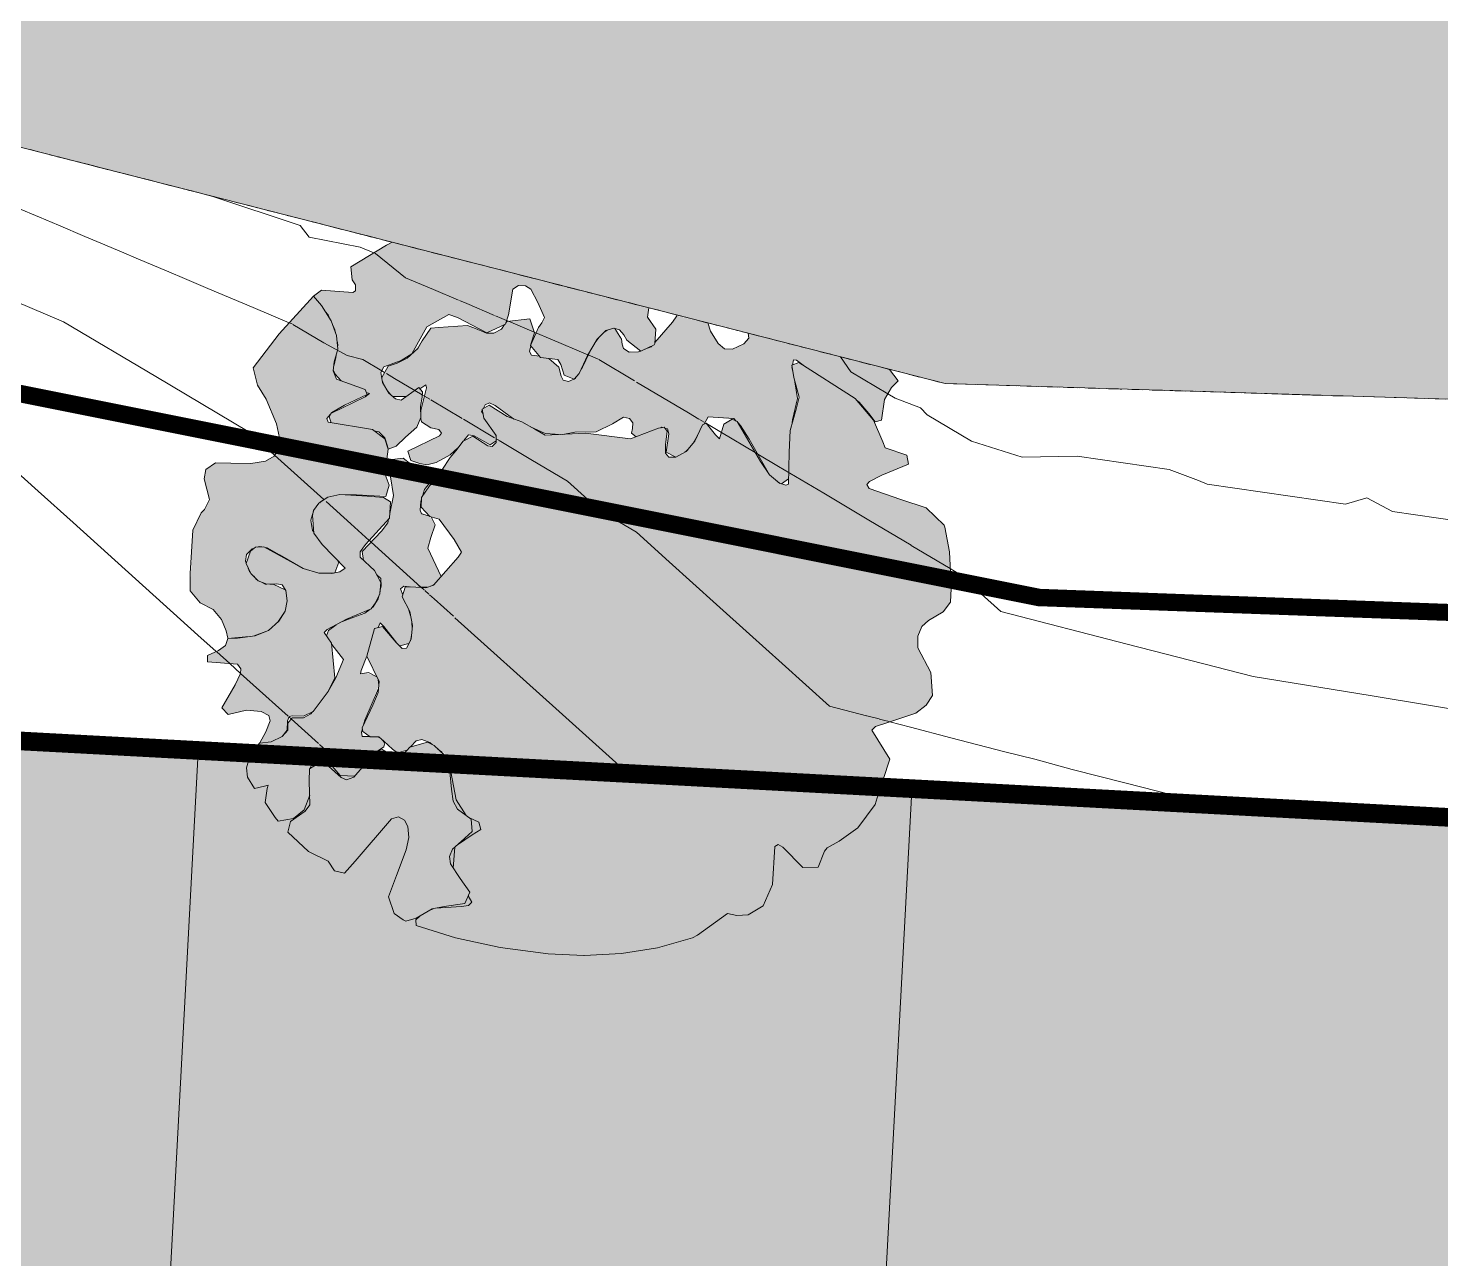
# Model space of a CAD drawing. Header units: metres. Extents: x -490 to 202, y -217 to 332.
# Drawn here: x 34.37 to 48.2, y -25.27 to -13.22 of the extents above; entities that cross this region are included whole.
import ezdxf

# ---------------------------------------------------------------- set-up
doc = ezdxf.new("R2010")
doc.units = ezdxf.units.M
doc.linetypes.add('0-2', pattern=[0.00106, 0.00053, -0.00053])
doc.layers.add('1 arbol_dwg', color=8, linetype='Continuous', lineweight=9, true_color=0x767676)
doc.layers.add('C-TOPO-MAJR', color=66, linetype='Continuous', lineweight=18, true_color=0x647b04)
for name, color, linetype, lineweight in [('A-DETL-GENF', 7, 'Continuous', 9), ('A-DETL-THIN', 7, 'Continuous', 9), ('C-TOPO', 7, '0-2', 9)]:
    doc.layers.add(name, color=color, linetype=linetype, lineweight=lineweight)
doc.layers.add('CUANT MURO PERIMETRAL H2.10', color=4, linetype='Continuous')
doc.layers.add('CUANT MURO PERIMETRAL H3.00', color=5, linetype='Continuous')

# ---------------------------------------------------------------- blocks, each defined once
blk = doc.blocks.new('1 arbol_dwg-V131-PLANTA DE MURO PERIMETRAL')
at = {"layer": 'A-DETL-GENF', "true_color": 0x004c00, "transparency": 33554483}
blk.add_hatch(color=98, dxfattribs=at).paths.add_polyline_path([(-4.917, 6.694), (-4.838, 6.722), (-4.635, 6.907), (-4.597, 7.002), (-4.601, 7.11), (-4.581, 7.254), (-4.616, 7.297), (-4.79, 7.173), (-4.845, 7.185), (-4.91, 7.241), (-4.973, 7.345), (-4.987, 7.442), (-4.958, 7.499), (-4.788, 7.561), (-4.684, 7.626), (-4.538, 7.89), (-4.323, 8.013), (-4.239, 7.981), (-3.95, 7.832), (-3.769, 7.917), (-3.738, 8.009), (-3.695, 8.258), (-3.641, 8.297), (-3.572, 8.292), (-3.52, 8.258), (-3.394, 7.999), (-3.386, 7.981), (-3.523, 7.708), (-3.425, 7.592), (-3.255, 7.572), (-3.227, 7.522), (-3.192, 7.419), (-3.094, 7.377), (-3.045, 7.433), (-2.963, 7.61), (-2.871, 7.77), (-2.784, 7.854), (-2.708, 7.879), (-2.652, 7.861), (-2.581, 7.76), (-2.443, 7.651), (-2.304, 7.727), (-2.294, 7.868), (-2.375, 7.999), (-2.363, 8.076), (-4.876, 8.719), (-4.933, 8.69), (-5.283, 8.479), (-5.269, 8.352), (-5.235, 8.301), (-5.237, 8.242), (-5.263, 8.228), (-5.569, 8.251), (-5.648, 8.191), (-5.532, 8.042), (-5.474, 7.95), (-5.422, 7.805), (-5.41, 7.673), (-5.454, 7.471), (-5.416, 7.404), (-5.376, 7.361), (-5.141, 7.277), (-5.123, 7.247), (-5.099, 7.238), (-5.172, 7.19), (-5.478, 7.038), (-5.494, 7.009), (-5.474, 6.951), (-5.008, 6.863), (-4.946, 6.793), (-4.922, 6.722)])
at = {"layer": 'A-DETL-GENF', "true_color": 0x424c26, "transparency": 33554483}
h = blk.add_hatch(color=69, dxfattribs=at)
h.paths.add_polyline_path([(-6.486, 4.842), (-6.219, 4.869), (-6.089, 4.917), (-5.986, 5.015), (-5.926, 5.106), (-5.904, 5.209), (-5.919, 5.311), (-6.041, 5.37), (-6.121, 5.372), (-6.205, 5.416), (-6.275, 5.495), (-6.312, 5.595), (-6.302, 5.66), (-6.249, 5.716), (-6.18, 5.74), (-6.101, 5.727), (-5.749, 5.524), (-5.594, 5.48), (-5.437, 5.483), (-5.399, 5.588), (-5.515, 5.709), (-5.589, 5.795), (-5.657, 5.897), (-5.675, 5.997), (-5.644, 6.097), (-5.564, 6.187), (-5.506, 6.223), (-5.389, 6.25), (-4.936, 6.236), (-4.91, 6.351), (-4.945, 6.444), (-6.012, 6.658), (-6.033, 6.624), (-6.116, 6.577), (-6.261, 6.551), (-6.608, 6.558), (-6.703, 6.493), (-6.719, 6.404), (-6.667, 6.2), (-6.715, 6.102), (-6.748, 6.071), (-6.828, 5.899), (-6.855, 5.306), (-6.757, 5.189), (-6.631, 5.122), (-6.548, 5.025), (-6.492, 4.866), (-6.487, 4.843)])
h.paths.add_polyline_path([(-4.928, 6.594), (-4.917, 6.694), (-4.949, 6.795), (-5.071, 6.884), (-5.505, 6.956), (-5.518, 6.993), (-5.467, 7.051), (-5.343, 7.125), (-5.123, 7.227), (-5.141, 7.277), (-5.423, 7.378), (-5.455, 7.461), (-5.444, 7.547), (-5.41, 7.673), (-5.422, 7.805), (-5.474, 7.95), (-5.569, 8.101), (-5.648, 8.191), (-5.985, 7.823), (-6.238, 7.488), (-6.196, 7.32), (-6.112, 7.184), (-6.01, 6.94), (-5.973, 6.803), (-4.948, 6.598)])
at = {"layer": 'A-DETL-GENF', "true_color": 0x2f4c26, "transparency": 33554483}
for points in [[(-1.065, 6.352), (-0.997, 6.404), (-0.979, 6.877), (-0.912, 7.203), (-0.955, 7.54), (-0.947, 7.568), (-0.917, 7.563), (-0.812, 7.487), (-0.303, 7.154), (-0.149, 6.959), (-0.086, 6.976), (-0.051, 7.188), (0.012, 7.297), (0.078, 7.362), (-0.006, 7.474), (-1.39, 7.828), (-1.386, 7.781), (-1.435, 7.725), (-1.545, 7.672), (-1.622, 7.674), (-1.686, 7.727), (-1.759, 7.847), (-1.786, 7.929), (-2.09, 7.999), (-2.141, 7.925), (-2.34, 7.696), (-2.484, 7.645), (-2.569, 7.651), (-2.613, 7.679), (-2.652, 7.802), (-2.708, 7.875), (-2.772, 7.858), (-2.851, 7.789), (-2.892, 7.734), (-3.001, 7.522), (-3.056, 7.419), (-3.094, 7.377), (-3.15, 7.355), (-3.204, 7.37), (-3.227, 7.431), (-3.255, 7.506), (-3.342, 7.582), (-3.513, 7.612), (-3.532, 7.648), (-3.518, 7.721), (-3.484, 7.833), (-3.53, 7.968), (-3.755, 7.942), (-3.769, 7.917), (-3.828, 7.858), (-3.881, 7.829), (-3.96, 7.832), (-4.139, 7.905), (-4.498, 7.877), (-4.684, 7.624), (-4.729, 7.583), (-4.91, 7.509), (-4.92, 7.499), (-4.98, 7.395), (-4.96, 7.325), (-4.891, 7.225), (-4.871, 7.208), (-4.742, 7.207), (-4.616, 7.297), (-4.606, 7.285), (-4.549, 7.322), (-4.541, 7.294), (-4.595, 7.07), (-4.589, 6.96), (-4.499, 6.902), (-4.421, 6.885), (-4.395, 6.849), (-4.415, 6.822), (-4.723, 6.674), (-4.694, 6.583), (-4.537, 6.538), (-4.418, 6.577), (-4.302, 6.642), (-4.199, 6.752), (-4.131, 6.834), (-4.067, 6.82), (-3.918, 6.736), (-3.859, 6.775), (-3.864, 6.834), (-3.984, 7.012), (-4.001, 7.061), (-3.979, 7.109), (-3.968, 7.126), (-3.924, 7.145), (-3.828, 7.09), (-3.681, 6.987), (-3.608, 6.962), (-3.522, 6.913), (-3.378, 6.846), (-3.205, 6.838), (-3.045, 6.859), (-2.879, 6.861), (-2.613, 7.006), (-2.552, 6.992), (-2.52, 6.952), (-2.534, 6.848), (-2.484, 6.816), (-2.215, 6.907), (-2.182, 6.893), (-2.168, 6.844), (-2.194, 6.663), (-2.1, 6.616), (-1.982, 6.688), (-1.906, 6.794), (-1.783, 7.008), (-1.526, 6.986), (-1.465, 6.925), (-1.271, 6.598), (-1.182, 6.44), (-1.081, 6.357)], [(-6.173, 3.819), (-6.061, 3.829), (-5.954, 3.881), (-5.905, 3.943), (-5.901, 4.033), (-5.887, 4.077), (-5.853, 4.083), (-5.745, 4.08), (-5.651, 4.123), (-5.505, 4.32), (-5.439, 4.453), (-5.47, 4.792), (-5.543, 4.897), (-5.515, 4.927), (-5.323, 5.028), (-5.084, 5.129), (-5.042, 5.187), (-4.999, 5.278), (-4.989, 5.388), (-5.049, 5.505), (-5.19, 5.634), (-5.19, 5.689), (-5.107, 5.795), (-4.904, 6.018), (-4.892, 6.177), (-4.963, 6.22), (-5.389, 6.25), (-5.506, 6.223), (-5.595, 6.163), (-5.648, 6.091), (-5.657, 6.044), (-5.644, 5.871), (-5.564, 5.759), (-5.339, 5.527), (-5.389, 5.492), (-5.47, 5.476), (-5.594, 5.48), (-5.749, 5.524), (-6.133, 5.737), (-6.214, 5.733), (-6.265, 5.695), (-6.308, 5.572), (-6.262, 5.477), (-6.189, 5.404), (-6.104, 5.37), (-6.005, 5.375), (-5.953, 5.364), (-5.918, 5.31), (-5.904, 5.209), (-5.926, 5.106), (-5.986, 5.008), (-6.089, 4.917), (-6.22, 4.866), (-6.486, 4.84), (-6.51, 4.771), (-6.578, 4.723), (-6.686, 4.674), (-6.685, 4.61), (-6.391, 4.587), (-6.359, 4.541), (-6.362, 4.495), (-6.415, 4.387), (-6.546, 4.159), (-6.482, 4.095), (-6.304, 4.137), (-6.161, 4.123), (-6.086, 4.086), (-6.073, 4.032), (-6.113, 3.924)]]:
    blk.add_hatch(color=89, dxfattribs=at).paths.add_polyline_path(points)
at = {"layer": 'A-DETL-GENF', "true_color": 0x4f7f3f, "transparency": 33554483}
h = blk.add_hatch(color=87, dxfattribs=at)
h.paths.add_polyline_path([(-2.996, 1.735), (-2.631, 1.754), (-2.28, 1.81), (-1.935, 1.907), (-1.888, 1.933), (-1.593, 2.146), (-1.503, 2.126), (-1.391, 2.132), (-1.245, 2.221), (-1.153, 2.43), (-1.129, 2.801), (-1.096, 2.821), (-1.051, 2.795), (-0.856, 2.598), (-0.705, 2.601), (-0.644, 2.757), (-0.617, 2.789), (-0.5, 2.856), (-0.319, 2.984), (-0.148, 3.213), (-0.117, 3.311), (-4.302, 3.534), (-4.236, 3.234), (-4.125, 3.085), (-4.03, 3.04), (-4.01, 2.97), (-4.237, 2.82), (-4.262, 2.796), (-4.279, 2.591), (-4.116, 2.354), (-4.132, 2.321), (-4.096, 2.258), (-4.129, 2.225), (-4.306, 2.208), (-4.485, 2.186), (-4.512, 2.175), (-4.646, 2.085), (-4.642, 2.03), (-4.167, 1.889), (-3.82, 1.813), (-3.35, 1.752), (-3.001, 1.735)])
h.paths.add_polyline_path([(-0.069, 3.458), (-0.005, 3.658), (-0.179, 3.943), (-0.143, 3.976), (0.252, 4.107), (0.353, 4.188), (0.415, 4.282), (0.398, 4.507), (0.27, 4.749), (0.27, 4.861), (0.308, 4.955), (0.373, 5.014), (0.518, 5.099), (0.59, 5.194), (0.597, 5.335), (-4.49, 6.353), (-4.513, 6.333), (-4.589, 6.221), (-4.594, 6.126), (-4.507, 6.034), (-4.418, 6.006), (-4.262, 5.795), (-4.199, 5.683), (-4.232, 5.635), (-4.473, 5.361), (-4.547, 5.336), (-4.749, 5.341), (-4.779, 5.246), (-4.705, 5.102), (-4.678, 4.967), (-4.69, 4.834), (-4.737, 4.746), (-4.778, 4.74), (-4.838, 4.801), (-4.972, 4.958), (-5.049, 4.937), (-5.125, 4.667), (-5.004, 4.419), (-5.015, 4.312), (-5.066, 4.188), (-5.171, 3.965), (-5.163, 3.928), (-5.093, 3.875), (-5.007, 3.875), (-4.824, 3.721), (-4.731, 3.745), (-4.643, 3.837), (-4.587, 3.849), (-4.51, 3.821), (-4.446, 3.774), (-4.328, 3.686), (-0.159, 3.463)])
h.paths.add_polyline_path([(0.589, 5.489), (0.579, 5.688), (0.528, 5.948), (0.352, 6.12), (-0.207, 6.309), (-0.229, 6.347), (-0.204, 6.377), (-0.084, 6.439), (0.18, 6.547), (0.161, 6.633), (-0.05, 6.706), (-0.072, 6.764), (-0.164, 6.976), (-0.345, 7.188), (-0.894, 7.54), (-0.963, 7.514), (-0.928, 7.335), (-0.893, 7.203), (-0.979, 6.877), (-0.998, 6.35), (-1.023, 6.339), (-1.086, 6.359), (-1.182, 6.44), (-1.271, 6.572), (-1.5, 6.964), (-1.549, 6.986), (-1.63, 6.937), (-1.672, 6.794), (-1.711, 6.832), (-1.803, 6.949), (-1.837, 6.931), (-1.913, 6.772), (-1.998, 6.669), (-2.101, 6.615), (-2.168, 6.616), (-2.202, 6.653), (-2.202, 6.736), (-2.186, 6.87), (-2.215, 6.907), (-2.268, 6.899), (-2.544, 6.794), (-2.983, 6.848), (-3.378, 6.831), (-3.608, 6.962), (-3.75, 7.012), (-3.926, 7.124), (-3.995, 7.084), (-3.979, 6.997), (-3.858, 6.826), (-3.86, 6.757), (-3.898, 6.718), (-3.942, 6.727), (-4.088, 6.82), (-4.183, 6.772), (-4.39, 6.486), (0.522, 5.503)])
at = {"layer": 'A-DETL-GENF', "true_color": 0x004c00, "transparency": 33554483}
h = blk.add_hatch(color=98, dxfattribs=at)
h.paths.add_polyline_path([(-5.995, 3.049), (-5.843, 3.077), (-5.739, 3.161), (-5.685, 3.304), (-5.686, 3.563), (-5.664, 3.607), (-6.284, 3.64), (-6.305, 3.573), (-6.295, 3.483), (-6.226, 3.371), (-6.09, 3.402), (-6.102, 3.37), (-6.12, 3.233), (-6.023, 3.086)])
h.paths.add_polyline_path([(-5.243, 3.49), (-5.172, 3.581), (-5.466, 3.589), (-5.377, 3.498), (-5.251, 3.49)])
h.paths.add_polyline_path([(-5.037, 3.724), (-4.999, 3.751), (-4.958, 3.779), (-4.949, 3.817), (-5.005, 3.864), (-5.026, 3.875), (-5.171, 3.879), (-5.179, 3.923), (-5.158, 3.993), (-5.144, 4.039), (-5.008, 4.382), (-5.026, 4.463), (-5.125, 4.502), (-5.187, 4.494), (-5.172, 4.549), (-5.105, 4.74), (-5.049, 4.937), (-5.009, 4.958), (-4.995, 4.994), (-4.943, 4.937), (-4.803, 4.766), (-4.714, 4.789), (-4.69, 4.856), (-4.681, 4.94), (-4.697, 5.061), (-4.718, 5.128), (-4.779, 5.246), (-4.779, 5.282), (-4.797, 5.324), (-4.763, 5.35), (-4.533, 5.341), (-4.463, 5.372), (-4.399, 5.446), (-4.529, 5.724), (-4.46, 5.964), (-4.507, 6.034), (-4.594, 6.073), (-4.604, 6.096), (-4.589, 6.221), (-4.559, 6.299), (-4.514, 6.358), (-4.892, 6.422), (-4.863, 6.238), (-4.92, 5.972), (-4.982, 5.891), (-5.17, 5.689), (-5.157, 5.604), (-5.042, 5.491), (-5.026, 5.461), (-4.989, 5.425), (-4.989, 5.333), (-5.013, 5.229), (-5.084, 5.129), (-5.096, 5.124), (-5.172, 5.077), (-5.364, 5.006), (-5.491, 4.927), (-5.505, 4.909), (-5.515, 4.856), (-5.355, 4.633), (-5.439, 4.436), (-5.505, 4.32), (-5.673, 4.1), (-5.746, 4.063), (-5.858, 4.063), (-5.898, 4.01), (-5.905, 3.935), (-5.954, 3.881), (-6.061, 3.829), (-6.175, 3.815), (-6.198, 3.786), (-5.037, 3.724)])
h.paths.add_polyline_path([(-4.695, 6.547), (-4.769, 6.604), (-4.907, 6.59), (-4.794, 6.567)])
at = {"layer": 'A-DETL-GENF', "true_color": 0x2f4c26, "transparency": 33554483}
h = blk.add_hatch(color=89, dxfattribs=at)
h.paths.add_polyline_path([(-4.744, 2.072), (-4.642, 2.1), (-4.485, 2.191), (-4.369, 2.216), (-4.167, 2.245), (-4.116, 2.354), (-4.306, 2.633), (-4.316, 2.706), (-4.285, 2.775), (-4.093, 2.948), (-4.104, 3.07), (-4.236, 3.168), (-4.281, 3.247), (-4.311, 3.535), (-5.172, 3.575), (-5.251, 3.48), (-5.324, 3.454), (-5.377, 3.478), (-5.51, 3.599), (-5.619, 3.605), (-5.686, 3.563), (-5.689, 3.443), (-5.682, 3.209), (-5.729, 3.15), (-5.873, 3.048), (-5.899, 2.942), (-5.697, 2.754), (-5.503, 2.66), (-5.442, 2.565), (-5.344, 2.542), (-5.172, 2.737), (-4.884, 3.075), (-4.815, 3.093), (-4.758, 3.062), (-4.723, 2.997), (-4.714, 2.891), (-4.739, 2.769), (-4.912, 2.309), (-4.859, 2.146), (-4.768, 2.085)])
h.paths.add_polyline_path([(-4.362, 3.688), (-4.366, 3.696), (-4.465, 3.791), (-4.532, 3.825), (-4.705, 3.774), (-4.762, 3.709), (-4.415, 3.691)])
h.paths.add_polyline_path([(-4.914, 3.717), (-4.976, 3.751), (-5.037, 3.724), (-5.005, 3.722)])
at = {"layer": 'A-DETL-THIN', "color": 76, "true_color": 0x3f7f00}
for p, q in [((-2.851, 7.789), (-2.892, 7.734)), ((-2.772, 7.858), (-2.805, 7.834)), ((-2.7, 7.877), (-2.729, 7.872)), ((-4.976, 7.364), (-4.96, 7.325)), ((-4.926, 7.268), (-4.891, 7.225)), ((-4.871, 7.208), (-4.742, 7.207)), ((-3.859, 6.808), (-3.861, 6.83)), ((-1.934, 6.746), (-1.887, 6.826)), ((-2.01, 6.663), (-1.982, 6.688)), ((-1.065, 6.352), (-0.997, 6.404)), ((-5.594, 5.48), (-5.453, 5.479)), ((-4.618, 5.341), (-4.533, 5.341)), ((-4.499, 5.352), (-4.463, 5.372)), ((-4.697, 5.061), (-4.718, 5.128)), ((-5.996, 5), (-5.926, 5.106)), ((-4.681, 4.94), (-4.684, 4.997)), ((-6.229, 4.865), (-6.089, 4.917)), ((-4.699, 4.817), (-4.687, 4.869)), ((-4.803, 4.766), (-4.714, 4.789)), ((-5.008, 4.382), (-5.013, 4.437)), ((-5.002, 3.871), (-5.026, 3.875)), ((-6.175, 3.815), (-6.198, 3.786)), ((-5.682, 3.566), (-5.664, 3.607)), ((-4.262, 2.796), (-4.279, 2.591)), ((-4.477, 2.193), (-4.512, 2.175))]:
    blk.add_line(p, q, dxfattribs=at)
at = {"layer": 'A-DETL-THIN', "color": 76, "true_color": 0x3f7f00, "flags": 128}
for points in [[(-4.876, 8.719), (-4.933, 8.69), (-5.283, 8.479), (-5.269, 8.352), (-5.235, 8.301), (-5.237, 8.242), (-5.263, 8.228), (-5.569, 8.251), (-5.648, 8.191)], [(-4.928, 6.594), (-4.917, 6.694), (-4.949, 6.795), (-5.071, 6.884), (-5.505, 6.956), (-5.518, 6.993), (-5.467, 7.051), (-5.343, 7.125), (-5.123, 7.227), (-5.141, 7.277), (-5.423, 7.378), (-5.455, 7.461), (-5.444, 7.547), (-5.41, 7.673), (-5.422, 7.805), (-5.474, 7.95), (-5.569, 8.101), (-5.648, 8.191), (-5.985, 7.823), (-6.238, 7.488), (-6.196, 7.32), (-6.112, 7.184), (-6.01, 6.94), (-5.98, 6.804)], [(-5.056, 6.873), (-5.008, 6.863), (-4.949, 6.804), (-4.922, 6.722), (-4.917, 6.694), (-4.838, 6.722), (-4.747, 6.812), (-4.635, 6.907), (-4.597, 7.002), (-4.601, 7.11), (-4.585, 7.202), (-4.581, 7.254), (-4.616, 7.297), (-4.79, 7.173), (-4.845, 7.185), (-4.91, 7.241), (-4.973, 7.345), (-4.987, 7.442), (-4.958, 7.499), (-4.888, 7.524), (-4.788, 7.561), (-4.684, 7.626), (-4.538, 7.89), (-4.323, 8.013), (-4.239, 7.981), (-3.95, 7.832), (-3.769, 7.917), (-3.738, 8.009), (-3.695, 8.258), (-3.641, 8.297), (-3.572, 8.292), (-3.52, 8.258), (-3.451, 8.128), (-3.386, 7.981), (-3.413, 7.93), (-3.445, 7.883), (-3.523, 7.708), (-3.425, 7.592), (-3.255, 7.572), (-3.227, 7.522), (-3.192, 7.419), (-3.094, 7.377), (-3.045, 7.433), (-2.963, 7.61), (-2.871, 7.77), (-2.784, 7.854), (-2.708, 7.879), (-2.652, 7.861), (-2.61, 7.811), (-2.581, 7.76), (-2.443, 7.651), (-2.312, 7.713), (-2.304, 7.727), (-2.294, 7.868), (-2.377, 7.984), (-2.363, 8.076)], [(-5.532, 8.042), (-5.505, 8.007), (-5.49, 7.976)], [(-5.459, 7.908), (-5.437, 7.861), (-5.432, 7.834)], [(-3.776, 7.914), (-3.807, 7.869), (-3.881, 7.829), (-3.955, 7.83), (-4.062, 7.873), (-4.139, 7.905), (-4.422, 7.885), (-4.498, 7.877), (-4.585, 7.755), (-4.625, 7.679), (-4.729, 7.583), (-4.827, 7.536), (-4.916, 7.506), (-4.98, 7.395)], [(-3.519, 7.718), (-3.518, 7.721), (-3.484, 7.833), (-3.53, 7.968), (-3.755, 7.942), (-3.764, 7.93)], [(-2.09, 7.999), (-2.132, 7.935), (-2.304, 7.737)], [(-1.39, 7.828), (-1.386, 7.781), (-1.435, 7.725), (-1.545, 7.672), (-1.622, 7.674), (-1.686, 7.727), (-1.759, 7.847), (-1.786, 7.929)], [(-5.417, 7.753), (-5.409, 7.71), (-5.412, 7.694)], [(-2.445, 7.653), (-2.464, 7.646), (-2.556, 7.643), (-2.613, 7.679), (-2.626, 7.721), (-2.633, 7.77), (-2.698, 7.876)], [(-5.422, 7.628), (-5.428, 7.59), (-5.45, 7.505)], [(-3.433, 7.602), (-3.513, 7.612), (-3.532, 7.648), (-3.521, 7.706)], [(-2.949, 7.634), (-3.012, 7.497), (-3.025, 7.477)], [(-2.333, 7.703), (-2.34, 7.696), (-2.402, 7.671)], [(-5.454, 7.471), (-5.436, 7.426), (-5.376, 7.361)], [(0.589, 5.489), (0.579, 5.688), (0.535, 5.928), (0.528, 5.948), (0.352, 6.12), (0.103, 6.201), (-0.207, 6.309), (-0.229, 6.347), (-0.204, 6.377), (-0.084, 6.439), (0.18, 6.547), (0.161, 6.633), (-0.05, 6.706), (-0.072, 6.764), (-0.164, 6.976), (-0.345, 7.188), (-0.894, 7.54), (-0.963, 7.514), (-0.944, 7.394), (-0.893, 7.203), (-0.922, 7.083), (-0.979, 6.877), (-0.991, 6.665), (-0.998, 6.35), (-1.023, 6.339), (-1.086, 6.359), (-1.182, 6.44), (-1.271, 6.572), (-1.5, 6.964), (-1.549, 6.986), (-1.63, 6.937), (-1.672, 6.794), (-1.711, 6.832), (-1.803, 6.949), (-1.837, 6.931), (-1.913, 6.772), (-1.998, 6.669), (-2.101, 6.615), (-2.168, 6.616), (-2.202, 6.653), (-2.202, 6.736), (-2.186, 6.87), (-2.215, 6.907), (-2.268, 6.899), (-2.544, 6.794), (-2.983, 6.848), (-3.378, 6.831), (-3.48, 6.889), (-3.608, 6.962), (-3.75, 7.012), (-3.926, 7.124), (-3.995, 7.084), (-3.979, 6.997), (-3.858, 6.826), (-3.86, 6.757), (-3.898, 6.718), (-3.942, 6.727), (-4.088, 6.82), (-4.183, 6.772), (-4.255, 6.678), (-4.308, 6.61), (-4.39, 6.486)], [(-3.098, 7.379), (-3.15, 7.355), (-3.204, 7.37), (-3.221, 7.407), (-3.245, 7.497), (-3.342, 7.582)], [(-0.951, 7.441), (-0.963, 7.492), (-0.961, 7.5)], [(-0.958, 7.516), (-0.947, 7.568), (-0.917, 7.563), (-0.841, 7.506)], [(-0.332, 7.172), (-0.303, 7.154), (-0.211, 7.042), (-0.149, 6.959), (-0.086, 6.976), (-0.055, 7.18), (0.012, 7.297), (0.078, 7.362), (-0.006, 7.474)], [(-3.074, 7.399), (-3.083, 7.386), (-3.088, 7.383)], [(-0.959, 6.952), (-0.957, 6.98), (-0.909, 7.188), (-0.933, 7.353)], [(-5.131, 7.249), (-5.099, 7.238), (-5.142, 7.204), (-5.47, 7.047)], [(-4.606, 7.285), (-4.549, 7.322), (-4.541, 7.294), (-4.595, 7.07), (-4.595, 6.99), (-4.589, 6.96), (-4.499, 6.902), (-4.421, 6.885), (-4.395, 6.849), (-4.415, 6.822), (-4.723, 6.674), (-4.694, 6.583), (-4.605, 6.553), (-4.537, 6.538), (-4.447, 6.561), (-4.308, 6.637), (-4.233, 6.706)], [(-3.987, 7.04), (-4.001, 7.061), (-3.994, 7.075)], [(-3.987, 7.089), (-3.968, 7.126), (-3.924, 7.145), (-3.87, 7.121), (-3.699, 6.996), (-3.681, 6.987)], [(-5.478, 7.038), (-5.494, 7.009), (-5.474, 6.951)], [(-3.205, 6.838), (-3.089, 6.858), (-2.879, 6.861), (-2.72, 6.94), (-2.613, 7.006), (-2.552, 6.992), (-2.52, 6.952), (-2.524, 6.896), (-2.534, 6.848), (-2.489, 6.814)], [(-1.822, 6.939), (-1.783, 7.008), (-1.533, 6.992), (-1.509, 6.968)], [(-1.493, 6.953), (-1.465, 6.925), (-1.381, 6.792), (-1.182, 6.44), (-1.081, 6.357)], [(-4.174, 6.777), (-4.131, 6.834), (-4.074, 6.824), (-3.918, 6.736), (-3.859, 6.775)], [(-3.522, 6.913), (-3.379, 6.846), (-3.231, 6.837)], [(-2.248, 6.902), (-2.239, 6.907), (-2.231, 6.905)], [(-2.209, 6.899), (-2.182, 6.893), (-2.168, 6.844), (-2.194, 6.663), (-2.101, 6.615)], [(-6.012, 6.658), (-6.033, 6.624), (-6.116, 6.577), (-6.261, 6.551), (-6.458, 6.555), (-6.608, 6.558), (-6.703, 6.493), (-6.719, 6.404), (-6.667, 6.2), (-6.715, 6.102), (-6.748, 6.071), (-6.828, 5.899), (-6.854, 5.477), (-6.855, 5.306), (-6.757, 5.189), (-6.631, 5.122), (-6.548, 5.025), (-6.503, 4.914), (-6.486, 4.842), (-6.486, 4.84), (-6.279, 4.858)], [(-4.695, 6.547), (-4.769, 6.604), (-4.907, 6.59)], [(-5.389, 6.25), (-5.227, 6.245), (-4.938, 6.229), (-4.906, 6.339), (-4.945, 6.444)], [(-4.894, 6.434), (-4.892, 6.422), (-4.863, 6.238), (-4.901, 6.062)], [(-4.49, 6.353), (-4.513, 6.333), (-4.589, 6.221), (-4.594, 6.126), (-4.507, 6.034), (-4.418, 6.006), (-4.27, 5.809), (-4.199, 5.683), (-4.232, 5.635), (-4.473, 5.361), (-4.547, 5.336), (-4.695, 5.346), (-4.749, 5.341), (-4.779, 5.246), (-4.705, 5.102), (-4.678, 4.967), (-4.69, 4.834), (-4.737, 4.746), (-4.778, 4.74), (-4.838, 4.801), (-4.972, 4.958), (-5.049, 4.937), (-5.125, 4.667), (-5.004, 4.419), (-5.015, 4.312), (-5.066, 4.188), (-5.171, 3.965), (-5.163, 3.928), (-5.093, 3.875), (-5.007, 3.875), (-4.959, 3.833), (-4.874, 3.755), (-4.824, 3.721), (-4.731, 3.745)], [(-4.581, 6.232), (-4.559, 6.299), (-4.514, 6.358)], [(-5.647, 6.093), (-5.647, 6.094), (-5.641, 6.101)], [(-5.586, 6.168), (-5.58, 6.177), (-5.506, 6.223)], [(-4.51, 6.037), (-4.589, 6.061), (-4.604, 6.096), (-4.598, 6.179), (-4.59, 6.206)], [(-5.645, 5.883), (-5.657, 5.897), (-5.675, 5.997), (-5.649, 6.085)], [(-4.912, 6.009), (-4.92, 5.972), (-4.982, 5.891), (-5.17, 5.692), (-5.157, 5.604)], [(-4.399, 5.446), (-4.529, 5.724), (-4.5, 5.829), (-4.455, 5.952), (-4.494, 6.03)], [(-6.306, 5.579), (-6.312, 5.595), (-6.302, 5.66), (-6.249, 5.716), (-6.225, 5.725)], [(-6.199, 5.734), (-6.18, 5.74), (-6.154, 5.736)], [(-6.121, 5.73), (-6.101, 5.727), (-5.979, 5.657), (-5.749, 5.524)], [(-5.437, 5.483), (-5.399, 5.588), (-5.41, 5.6)], [(-6.267, 5.487), (-6.275, 5.495), (-6.286, 5.527)], [(-6.196, 5.412), (-6.205, 5.416), (-6.233, 5.448)], [(-5.026, 5.461), (-4.989, 5.425), (-4.985, 5.35), (-4.997, 5.299)], [(-6.109, 5.372), (-6.121, 5.372), (-6.158, 5.392)], [(-5.904, 5.209), (-5.919, 5.311), (-6.041, 5.37), (-6.074, 5.371)], [(-5.004, 5.266), (-5.013, 5.229), (-5.063, 5.148), (-5.078, 5.137)], [(-4.773, 5.267), (-4.797, 5.324), (-4.763, 5.35), (-4.706, 5.345)], [(-0.069, 3.458), (-0.005, 3.658), (-0.179, 3.943), (-0.143, 3.976), (-0.013, 4.02), (0.252, 4.107), (0.353, 4.188), (0.415, 4.282), (0.398, 4.507), (0.27, 4.749), (0.27, 4.861), (0.308, 4.955), (0.373, 5.014), (0.518, 5.099), (0.59, 5.194), (0.598, 5.329)], [(-5.096, 5.124), (-5.146, 5.086), (-5.251, 5.049), (-5.364, 5.006)], [(-5.014, 4.946), (-4.995, 4.994), (-4.959, 4.958), (-4.831, 4.794)], [(-5.427, 4.973), (-5.502, 4.919), (-5.52, 4.864)], [(-5.469, 4.781), (-5.355, 4.633), (-5.429, 4.455), (-5.505, 4.32)], [(-5.026, 4.463), (-5.109, 4.505), (-5.187, 4.494), (-5.181, 4.526), (-5.125, 4.667)], [(-5.158, 3.993), (-5.144, 4.039), (-5.011, 4.351)], [(-5.658, 4.12), (-5.673, 4.1), (-5.746, 4.063), (-5.858, 4.063), (-5.898, 4.01), (-5.898, 3.943), (-5.954, 3.881)], [(-5.099, 3.88), (-5.171, 3.879), (-5.179, 3.923), (-5.169, 3.956)], [(-4.914, 3.717), (-4.976, 3.751), (-5.031, 3.73)], [(-5.03, 3.73), (-5.029, 3.731), (-4.958, 3.779), (-4.949, 3.817), (-4.975, 3.847)], [(-4.366, 3.696), (-4.465, 3.791), (-4.532, 3.825), (-4.705, 3.774), (-4.762, 3.709)], [(-4.697, 3.777), (-4.643, 3.837), (-4.587, 3.849), (-4.51, 3.821), (-4.485, 3.801)], [(-4.43, 3.757), (-4.395, 3.729), (-4.382, 3.711)], [(-6.284, 3.64), (-6.305, 3.573), (-6.295, 3.483), (-6.226, 3.371), (-6.126, 3.393), (-6.09, 3.402), (-6.102, 3.37), (-6.12, 3.233), (-6.023, 3.086), (-5.995, 3.049), (-5.843, 3.077), (-5.739, 3.161), (-5.685, 3.304)], [(-5.619, 3.605), (-5.686, 3.563), (-5.689, 3.443), (-5.682, 3.209), (-5.729, 3.15), (-5.873, 3.048), (-5.899, 2.942), (-5.697, 2.754), (-5.503, 2.66), (-5.442, 2.565), (-5.344, 2.542), (-5.238, 2.66), (-4.884, 3.075)], [(-5.686, 3.533), (-5.688, 3.552), (-5.686, 3.556)], [(-5.172, 3.575), (-5.251, 3.48), (-5.324, 3.454), (-5.377, 3.478), (-5.5, 3.59)], [(-5.467, 3.59), (-5.466, 3.589), (-5.387, 3.498), (-5.243, 3.49)], [(-4.884, 3.075), (-4.815, 3.093), (-4.758, 3.062), (-4.723, 2.997), (-4.714, 2.891), (-4.739, 2.769), (-4.835, 2.519), (-4.912, 2.309), (-4.859, 2.146), (-4.768, 2.085), (-4.744, 2.072), (-4.642, 2.1), (-4.485, 2.191), (-4.369, 2.216), (-4.167, 2.245), (-4.116, 2.354), (-4.213, 2.489), (-4.306, 2.633), (-4.316, 2.706), (-4.285, 2.775), (-4.2, 2.853), (-4.093, 2.948), (-4.104, 3.07), (-4.236, 3.168), (-4.281, 3.247), (-4.296, 3.363), (-4.311, 3.535)], [(-4.302, 3.534), (-4.252, 3.258), (-4.151, 3.105)], [(-4.606, 2.121), (-4.646, 2.085), (-4.642, 2.03), (-4.256, 1.908), (-3.82, 1.813), (-3.35, 1.752), (-3.001, 1.735), (-2.996, 1.735), (-2.631, 1.754), (-2.28, 1.81), (-1.935, 1.907), (-1.888, 1.933), (-1.593, 2.146), (-1.503, 2.126), (-1.391, 2.132), (-1.245, 2.221), (-1.153, 2.43), (-1.129, 2.801), (-1.096, 2.821), (-1.051, 2.795), (-0.856, 2.598), (-0.705, 2.601), (-0.644, 2.757), (-0.617, 2.789), (-0.5, 2.856), (-0.319, 2.984), (-0.148, 3.213), (-0.117, 3.311)], [(-4.125, 3.085), (-4.03, 3.04), (-4.01, 2.97), (-4.094, 2.917), (-4.237, 2.82)], [(-4.132, 2.321), (-4.096, 2.258), (-4.129, 2.225), (-4.197, 2.215), (-4.453, 2.198)]]:
    blk.add_lwpolyline(points, dxfattribs=at)
blk.add_lwpolyline([(-6.415, 4.387), (-6.546, 4.159), (-6.482, 4.095), (-6.304, 4.137), (-6.161, 4.123), (-6.086, 4.086), (-6.073, 4.032), (-6.113, 3.924), (-6.173, 3.819), (-6.175, 3.815), (-6.061, 3.829), (-5.954, 3.881), (-5.905, 3.943), (-5.901, 4.033), (-5.887, 4.077), (-5.853, 4.083), (-5.745, 4.08), (-5.651, 4.123), (-5.505, 4.32), (-5.439, 4.453), (-5.47, 4.792), (-5.543, 4.897), (-5.515, 4.927), (-5.323, 5.028), (-5.084, 5.129), (-5.042, 5.187), (-4.999, 5.278), (-4.989, 5.388), (-5.049, 5.505), (-5.19, 5.634), (-5.19, 5.689), (-5.139, 5.759), (-4.904, 6.018), (-4.892, 6.177), (-4.963, 6.22), (-5.122, 6.232), (-5.389, 6.25), (-5.506, 6.223), (-5.595, 6.163), (-5.648, 6.091), (-5.657, 6.044), (-5.644, 5.871), (-5.564, 5.759), (-5.339, 5.527), (-5.389, 5.492), (-5.47, 5.476), (-5.594, 5.48), (-5.749, 5.524), (-5.938, 5.63), (-6.133, 5.737), (-6.214, 5.733), (-6.265, 5.695), (-6.308, 5.572), (-6.262, 5.477), (-6.189, 5.404), (-6.104, 5.37), (-6.005, 5.375), (-5.953, 5.364), (-5.918, 5.31), (-5.904, 5.209), (-5.926, 5.106), (-5.986, 5.008), (-6.089, 4.917), (-6.22, 4.866), (-6.391, 4.843), (-6.486, 4.84), (-6.51, 4.771), (-6.578, 4.723), (-6.686, 4.674), (-6.685, 4.61), (-6.391, 4.587), (-6.359, 4.541), (-6.362, 4.495)], close=True, dxfattribs=at)

msp = doc.modelspace()

# ---------------------------------------------------------------- hatches: boundary and pattern name
at = {"layer": 'A-DETL-GENF', "true_color": 0x00ffff}
h = msp.add_hatch(color=4, dxfattribs=at)
h.paths.add_polyline_path([(105.222, -46.357), (122.044, -38.544), (121.981, -38.408), (105.295, -46.157), (103.289, -41.838), (98.136, -41.563), (99.098, -23.589), (-20.032, -17.217), (-20.993, -35.193), (-45.109, -33.904), (-45.109, -34.054), (-20.852, -35.351), (-19.89, -17.375), (98.94, -23.731), (97.979, -41.704), (103.191, -41.983), (104.448, -44.691)])
h.paths.add_polyline_path([(-49.96, -33.794), (-48.991, -15.668), (-80.475, -13.984), (-80.624, -13.134), (-80.815, -12.293), (-81.049, -11.462), (-81.324, -10.644), (-81.64, -9.841), (-81.813, -9.445), (-81.95, -9.507), (-81.609, -10.316), (-81.309, -11.141), (-81.053, -11.981), (-80.841, -12.832), (-80.673, -13.694), (-80.605, -14.127), (-49.148, -15.81), (-50.11, -33.786)])
h.paths.add_polyline_path([(-104.928, -26.815), (-93.033, -19.484), (-93.5, -19.151), (-93.515, -19.119), (-93.652, -19.181), (-93.62, -19.249), (-93.304, -19.475), (-104.873, -26.605), (-114.811, -8.823), (-114.945, -8.891), (-107.257, -22.647)])
h.paths.add_polyline_path([(-94.477, -17.359), (-94.34, -17.297), (-97.107, -11.186), (-97.244, -11.248), (-95.077, -16.034)])
h.paths.add_polyline_path([(-113.285, 7.927), (-113.135, 7.936), (-113.198, 8.336), (-113.348, 8.323), (-113.331, 8.215)])
h.paths.add_polyline_path([(-113.371, 8.472), (-113.221, 8.485), (-121.797, 62.923), (-74.127, 70.433), (-69.189, 39.09), (-58.6, 40.758), (-54.752, 16.334), (-60.185, 15.478), (-59.976, 14.149), (-58.189, 11.141), (-58.016, 11.145), (-59.832, 14.201), (-60.013, 15.353), (-54.58, 16.209), (-58.475, 40.929), (-69.064, 39.261), (-74.002, 70.604), (-121.969, 63.048), (-113.521, 9.423)])
h.paths.add_polyline_path([(65.881, 38.428), (82.984, 46.371), (76.411, 60.595), (59.281, 52.639), (62.574, 45.547), (62.71, 45.61), (59.48, 52.566), (76.338, 60.396), (82.785, 46.444), (65.954, 38.627), (63.553, 43.797), (63.417, 43.733), (64.52, 41.358)])
h.paths.add_polyline_path([(-239.123, 228.663), (-231.116, 230.391), (-231.147, 230.538), (-239.044, 228.834), (-251.485, 252.325), (-231.634, 255.506), (-226.464, 231.548), (-229.192, 230.959), (-229.161, 230.813), (-226.286, 231.433), (-231.517, 255.676), (-251.716, 252.44), (-246.123, 241.88)])
at = {"layer": 'A-DETL-GENF', "true_color": 0x0000ff}
h = msp.add_hatch(color=5, dxfattribs=at)
h.paths.add_polyline_path([(122.044, -38.543), (122.18, -38.48), (112.605, -17.734), (106.829, -17.783), (92.665, -18.205), (82.757, -18.714), (59.119, -19.256), (44.277, -18.719), (29.226, -15.706), (10.599, -10.167), (-9.563, -4.566), (-25.721, -1.021), (-43.893, 0.638), (-53.874, 1.663), (-58.09, 1.903), (-62.208, 1.982), (-66.746, 2.693), (-75.408, 2.12), (-77.815, 1.694), (-79.423, 1.75), (-83.064, 0.069), (-83.327, -0.091), (-83.399, -0.139), (-83.556, -0.259), (-83.705, -0.387), (-83.916, -0.603), (-83.978, -0.672), (-84.1, -0.826), (-84.213, -0.988), (-84.315, -1.157), (-84.407, -1.332), (-84.487, -1.512), (-84.556, -1.696), (-84.613, -1.885), (-84.659, -2.077), (-84.692, -2.271), (-84.713, -2.467), (-84.719, -2.807), (-84.718, -2.861), (-84.702, -3.058), (-84.674, -3.253), (-84.634, -3.446), (-84.581, -3.636), (-84.517, -3.823), (-84.441, -4.005), (-81.95, -9.507), (-81.813, -9.445), (-84.38, -3.762), (-84.443, -3.577), (-84.493, -3.388), (-84.532, -3.196), (-84.557, -3.002), (-84.57, -2.807), (-84.57, -2.611), (-84.558, -2.416), (-84.533, -2.222), (-84.495, -2.03), (-84.445, -1.841), (-84.382, -1.656), (-84.308, -1.475), (-84.222, -1.299), (-84.125, -1.13), (-84.017, -0.967), (-83.898, -0.811), (-83.71, -0.603), (-83.632, -0.525), (-83.486, -0.395), (-83.327, -0.273), (-83.169, -0.166), (-83, -0.067), (-82.825, 0.02), (-79.392, 1.599), (-77.805, 1.544), (-75.39, 1.971), (-66.753, 2.542), (-62.222, 1.832), (-58.096, 1.753), (-53.758, 1.5), (-43.005, 0.406), (-25.744, -1.169), (-9.6, -4.711), (10.757, -10.371), (29.189, -15.852), (44.259, -18.868), (59.144, -19.405), (82.762, -18.864), (92.671, -18.355), (106.831, -17.933), (112.509, -17.885), (121.981, -38.408)])
h.paths.add_polyline_path([(109.748, -11.548), (109.679, -11.398), (75.647, -11.333), (42.569, -8.333), (6.866, 0.166), (6.727, 0.399), (6.599, 0.638), (6.482, 0.883), (6.376, 1.133), (6.215, 1.601), (6.201, 1.646), (6.131, 1.908), (6.073, 2.173), (6.028, 2.44), (5.995, 2.709), (5.974, 2.98), (5.967, 3.251), (5.971, 3.522), (5.99, 3.806), (6.019, 4.062), (6.061, 4.33), (6.116, 4.595), (6.182, 4.858), (6.262, 5.118), (6.352, 5.373), (6.455, 5.624), (6.643, 6.01), (6.695, 6.111), (6.831, 6.345), (6.979, 6.573), (7.136, 6.793), (7.304, 7.006), (7.481, 7.212), (9.826, 9.799), (9.715, 9.9), (7.193, 7.108), (7.025, 6.895), (6.867, 6.675), (6.719, 6.449), (6.473, 6.01), (6.455, 5.977), (6.339, 5.732), (6.234, 5.482), (6.141, 5.228), (6.059, 4.97), (5.988, 4.709), (5.93, 4.445), (5.884, 4.178), (5.841, 3.806), (5.827, 3.64), (5.817, 3.369), (5.819, 3.099), (5.834, 2.828), (5.86, 2.559), (5.899, 2.291), (5.95, 2.025), (6.059, 1.601), (6.087, 1.502), (6.173, 1.245), (6.271, 0.993), (6.38, 0.745), (6.5, 0.502), (6.631, 0.265), (6.772, 0.035), (42.545, -8.482), (75.641, -11.483), (107.53, -11.544)])
h.paths.add_polyline_path([(-97.244, -11.248), (-97.107, -11.186), (-99.189, -6.603), (-99.456, -6.099), (-99.536, -5.955), (-99.726, -5.64), (-99.926, -5.332), (-100.15, -5.012), (-100.356, -4.737), (-100.586, -4.45), (-100.825, -4.171), (-101.073, -3.9), (-101.331, -3.638), (-101.597, -3.384), (-101.871, -3.14), (-102.278, -2.807), (-102.443, -2.679), (-102.741, -2.463), (-114.884, -8.692), (-118.551, -2.131), (-120.797, 0.522), (-120.97, 0.494), (-118.675, -2.217), (-114.945, -8.891), (-102.753, -2.638), (-102.466, -2.85), (-102.144, -3.107), (-101.914, -3.302), (-101.649, -3.541), (-101.392, -3.788), (-101.144, -4.044), (-100.904, -4.309), (-100.672, -4.58), (-100.337, -5.012), (-100.238, -5.146), (-100.034, -5.439), (-99.841, -5.739), (-99.657, -6.045), (-99.456, -6.411), (-99.321, -6.674), (-99.168, -6.997), (-97.272, -11.186)])
h.paths.add_polyline_path([(-18.254, 6.235), (-17.85, 6.333), (-17.449, 6.443), (-17.051, 6.566), (-16.658, 6.701), (-16.124, 6.907), (-15.884, 7.006), (-15.505, 7.176), (-15.131, 7.358), (-14.763, 7.551), (-14.4, 7.756), (-14.045, 7.971), (-13.436, 8.377), (-13.354, 8.434), (-13.019, 8.681), (-12.692, 8.938), (-12.373, 9.205), (-12.063, 9.481), (-11.761, 9.767), (-11.468, 10.062), (-10.748, 10.847), (-1.993, 20.509), (-2.105, 20.61), (-11.575, 10.168), (-11.863, 9.877), (-12.16, 9.595), (-12.466, 9.323), (-12.78, 9.06), (-13.101, 8.806), (-13.436, 8.559), (-13.944, 8.215), (-14.111, 8.107), (-14.461, 7.894), (-14.817, 7.693), (-15.179, 7.502), (-15.547, 7.322), (-16.124, 7.07), (-16.299, 6.997), (-16.682, 6.852), (-17.069, 6.718), (-17.46, 6.596), (-17.854, 6.487), (-18.252, 6.389), (-28.996, 9.076), (-47.46, 11.34), (-58.084, 11.141), (-58.027, 11.046), (-57.899, 11.022), (-57.691, 11.005), (-57.581, 11.003), (-47.467, 11.19), (-29.023, 8.928), (-18.812, 6.374)])
at = {"layer": 'A-DETL-GENF', "true_color": 0xd2c9aa}
msp.add_hatch(color=9, dxfattribs=at).paths.add_polyline_path([(-344.836, -34.659), (-342.163, -33.669), (-340.394, -33.05), (-337.673, -32.288), (-318.31, -29.503), (-298.534, -26.037), (-277.947, -22.855), (-255.322, -18.806), (-236.55, -15.828), (-218.664, -12.839), (-199.663, -9.934), (-182.339, -6.868), (-166.659, -4.367), (-150.146, -1.775), (-130.582, -0.444), (-119.677, 1.224), (-104.832, 1.744), (-96.049, 2.435), (-87.287, 3.254), (-75.417, 3.307), (-64.903, 4.824), (-46.528, 3.638), (-27.282, 0.853), (-7.599, -3.112), (11.015, -8.37), (32.262, -13.864), (43.348, -16.698), (64.125, -17.345), (80.999, -17.025), (98.552, -17.335), (118.362, -17.386), (116.561, -12.276), (98.282, -12.853), (81.155, -13.139), (63.761, -12.987), (43.886, -11.339), (30.407, -7.216), (12.815, -3.204), (-6.645, 2.074), (-26.877, 5.186), (-46.323, 8.319), (-65.24, 9.896), (-76.123, 8.838), (-87.97, 8.725), (-96.802, 8.207), (-105.244, 8.143), (-120.399, 6.558), (-131.625, 4.737), (-150.77, 2.676), (-168.377, -0.144), (-182.941, -2.318), (-200.678, -4.93), (-207.237, -6.578), (-219.281, -8.078), (-238.302, -10.755), (-255.99, -14.014), (-279.56, -17.433), (-299.701, -20.546), (-319.59, -23.259), (-339.02, -25.336), (-345.568, -24.355), (-350.806, -25.168), (-346.845, -31.464)])
at = {"layer": 'A-DETL-GENF', "true_color": 0xfffdfb}
for points in [[(35.069, -38.34), (36.03, -20.366), (29.04, -19.992), (28.079, -37.966), (32.262, -38.19)], [(42.059, -38.714), (43.015, -20.739), (36.03, -20.366), (35.069, -38.34), (37.639, -38.477)], [(49.049, -39.088), (50.01, -21.113), (43.02, -20.74), (42.059, -38.714), (48.391, -39.053)]]:
    msp.add_hatch(color=7, dxfattribs=at).paths.add_polyline_path(points)

# ---------------------------------------------------------------- linework, layer by layer
at = {"layer": 'A-DETL-THIN'}
for p, q in [((29.737, -13.219), (43.348, -16.698)), ((43.348, -16.698), (64.125, -17.345))]:
    msp.add_line(p, q, dxfattribs=at)
at = {"layer": 'A-DETL-THIN', "color": 5, "lineweight": 50, "true_color": 0x0000ff}
for p, q in [((44.277, -18.719), (29.226, -15.706)), ((29.189, -15.852), (44.259, -18.868)), ((59.119, -19.256), (44.277, -18.719)), ((44.259, -18.868), (59.118, -19.406))]:
    msp.add_line(p, q, dxfattribs=at)
at = {"layer": 'A-DETL-THIN', "color": 4, "lineweight": 70, "true_color": 0x00ffff}
for p, q in [((99.098, -23.589), (-20.032, -17.217)), ((-19.89, -17.375), (98.94, -23.731))]:
    msp.add_line(p, q, dxfattribs=at)
at = {"layer": 'A-DETL-THIN', "color": 253, "true_color": 0xaaaaaa}
for p, q in [((36.03, -20.366), (35.069, -38.34)), ((43.02, -20.74), (42.059, -38.714))]:
    msp.add_line(p, q, dxfattribs=at)
at = {"layer": 'C-TOPO', "color": 250, "true_color": 0x2a3024}
for p, q in [((29.737, -13.219), (37.935, -15.314)), ((34.658, -14.477), (35.177, -14.609)), ((37.15, -15.114), (37.805, -15.281)), ((37.805, -15.281), (37.935, -15.314)), ((37.935, -15.314), (38.388, -15.43)), ((37.935, -15.314), (38.599, -15.484)), ((38.388, -15.43), (38.599, -15.484)), ((38.61, -15.487), (39.097, -15.611)), ((38.61, -15.487), (39.269, -15.655)), ((39.097, -15.611), (39.269, -15.655)), ((39.281, -15.658), (39.631, -15.748)), ((39.281, -15.658), (40.447, -15.956)), ((40.447, -15.956), (40.725, -16.027)), ((40.725, -16.027), (41.024, -16.104)), ((41.024, -16.104), (41.421, -16.205)), ((41.365, -16.191), (41.421, -16.205)), ((41.421, -16.205), (41.923, -16.334)), ((41.421, -16.205), (41.923, -16.334)), ((41.938, -16.337), (42.805, -16.559)), ((42.807, -16.559), (43.348, -16.698)), ((43.348, -16.698), (53.582, -17.017)), ((45.477, -16.764), (46.645, -16.8)), ((46.645, -16.8), (46.909, -16.809))]:
    msp.add_line(p, q, dxfattribs=at)
at = {"layer": 'C-TOPO', "color": 253, "true_color": 0xaeb2ac}
for p, q in [((35.177, -14.609), (34.95, -14.551)), ((36.178, -14.865), (35.177, -14.609)), ((37.805, -15.281), (37.639, -15.238)), ((37.935, -15.314), (37.805, -15.281)), ((38.388, -15.43), (37.935, -15.314)), ((39.269, -15.655), (39.097, -15.611)), ((39.631, -15.748), (39.281, -15.658)), ((40.327, -15.926), (39.631, -15.748)), ((42.805, -16.559), (42.124, -16.385)), ((45.063, -16.751), (43.43, -16.7)), ((45.477, -16.764), (45.063, -16.751)), ((46.098, -16.783), (45.477, -16.764)), ((46.909, -16.809), (46.645, -16.8)), ((47.333, -16.822), (46.909, -16.809))]:
    msp.add_line(p, q, dxfattribs=at)
at = {"layer": 'C-TOPO', "color": 250, "true_color": 0x161913}
for p, q in [((34.95, -14.551), (35.177, -14.609)), ((37.639, -15.238), (37.805, -15.281)), ((37.805, -15.281), (37.935, -15.314)), ((37.935, -15.314), (38.388, -15.43)), ((39.097, -15.611), (39.269, -15.655)), ((39.281, -15.658), (39.631, -15.748)), ((45.477, -16.764), (46.098, -16.783)), ((46.645, -16.8), (46.909, -16.809))]:
    msp.add_line(p, q, dxfattribs=at)
at = {"layer": 'C-TOPO-MAJR', "color": 9, "true_color": 0xcbd3ab}
for p, q in [((36.178, -14.865), (37.034, -15.151)), ((37.619, -15.361), (37.754, -15.417)), ((37.754, -15.417), (37.772, -15.425)), ((36.953, -16.114), (36.924, -16.102)), ((39.054, -16.08), (39.073, -16.088)), ((39.073, -16.088), (39.325, -16.194)), ((39.325, -16.194), (39.342, -16.202)), ((39.853, -16.418), (39.951, -16.459)), ((37.833, -16.572), (37.646, -16.461)), ((37.859, -16.588), (37.833, -16.572)), ((39.958, -16.463), (40.308, -16.672)), ((38.25, -16.82), (38.227, -16.807)), ((38.302, -16.851), (38.25, -16.82)), ((38.62, -17.04), (38.314, -16.858)), ((38.935, -17.228), (38.631, -17.047)), ((40.943, -17.049), (40.99, -17.077)), ((41.013, -17.09), (41.157, -17.177)), ((38.978, -17.253), (38.952, -17.238)), ((41.157, -17.177), (41.489, -17.374)), ((36.783, -17.4), (36.743, -17.364)), ((37.266, -17.834), (36.783, -17.4)), ((41.489, -17.374), (41.513, -17.388)), ((44.64, -17.408), (45.542, -17.539)), ((45.542, -17.539), (45.829, -17.648)), ((39.849, -17.833), (39.65, -17.653)), ((37.727, -18.25), (37.714, -18.238)), ((38.216, -18.69), (37.727, -18.25)), ((43.016, -18.282), (43.398, -18.51)), ((43.398, -18.51), (43.483, -18.56)), ((38.248, -18.719), (38.22, -18.694)), ((38.292, -18.759), (38.254, -18.724)), ((38.344, -18.805), (38.299, -18.765)), ((38.533, -18.975), (38.346, -18.807)), ((36.343, -19.44), (36.217, -19.326)), ((36.449, -19.536), (36.343, -19.44)), ((36.944, -19.981), (36.922, -19.962)), ((37.211, -20.222), (36.944, -19.981)), ((42.703, -19.982), (42.582, -19.951)), ((43.01, -20.061), (42.808, -20.009)), ((37.255, -20.261), (37.221, -20.231)), ((37.273, -20.282), (37.255, -20.261))]:
    msp.add_line(p, q, dxfattribs=at)
at = {"layer": 'C-TOPO-MAJR', "color": 9, "true_color": 0xcbd3ab, "flags": 128}
for points in [[(36.525, -17.167), (35.621, -16.629), (34.717, -16.092), (34.076, -15.821), (33.435, -15.55), (32.795, -15.28), (32.154, -15.009), (31.513, -14.738), (30.873, -14.468), (30.491, -14.306), (29.973, -14.087), (29.591, -13.926)], [(36.924, -16.102), (36.572, -15.953), (36.129, -15.766), (35.899, -15.669), (35.748, -15.605), (35.428, -15.47), (35.305, -15.418), (35.081, -15.324), (34.924, -15.257), (34.665, -15.148), (34.482, -15.07), (34.263, -14.978), (34.101, -14.909), (33.903, -14.826), (33.658, -14.722), (33.277, -14.561), (33.14, -14.504), (32.834, -14.375), (32.69, -14.265)], [(37.034, -15.151), (37.121, -15.264), (37.619, -15.361)], [(37.772, -15.425), (38.065, -15.662), (38.337, -15.777), (38.583, -15.881)], [(38.593, -15.885), (38.664, -15.915), (38.937, -16.031)], [(38.944, -16.034), (39.008, -16.061), (39.054, -16.08)], [(37.646, -16.461), (37.494, -16.424), (37.265, -16.3), (36.961, -16.119)], [(39.342, -16.202), (39.48, -16.26), (39.851, -16.417)], [(42.324, -16.436), (42.426, -16.583), (42.787, -16.798)], [(36.209, -19.32), (36.032, -19.16), (35.691, -18.853), (35.15, -18.366), (34.809, -18.059), (34.468, -17.752), (33.927, -17.265), (33.586, -16.957), (33.264, -16.667)], [(38.227, -16.807), (37.958, -16.647), (37.877, -16.598)], [(40.327, -16.683), (40.834, -16.984), (40.937, -17.046)], [(42.787, -16.798), (42.86, -16.841), (43.106, -16.935)], [(43.106, -16.935), (43.173, -17.003), (43.607, -17.261), (44.101, -17.417), (44.64, -17.408)], [(39.649, -17.652), (39.293, -17.441), (38.981, -17.255)], [(41.513, -17.388), (41.717, -17.51), (42.159, -17.772), (42.6, -18.035), (43.015, -18.281)], [(45.829, -17.648), (45.914, -17.684), (47.268, -17.88), (47.478, -17.817)], [(47.478, -17.817), (47.728, -17.951), (49.081, -18.147), (49.413, -18.095)], [(37.708, -18.233), (37.529, -18.071), (37.287, -17.854)], [(42.579, -19.95), (42.217, -19.857), (41.754, -19.44), (41.432, -19.15), (41.111, -18.86), (40.647, -18.443), (40.326, -18.153), (40.142, -18.044)], [(43.702, -18.757), (43.894, -18.93), (45.13, -19.248), (46.366, -19.566), (47.53, -19.756), (48.693, -19.947), (49.857, -20.137), (50.887, -20.306)], [(40.155, -20.436), (39.536, -19.879), (38.549, -18.99)], [(36.914, -19.954), (36.572, -19.647), (36.449, -19.536)], [(42.8, -20.006), (42.746, -19.993), (42.707, -19.983)], [(44.228, -20.374), (43.933, -20.302), (43.405, -20.166), (43.01, -20.061)], [(45.567, -20.726), (45.12, -20.611), (44.592, -20.475), (44.228, -20.374)]]:
    msp.add_lwpolyline(points, dxfattribs=at)
at = {"layer": 'CUANT MURO PERIMETRAL H2.10', "const_width": 0.15}
msp.add_lwpolyline([(-45.105, -33.979), (-20.923, -35.272), (-19.965, -17.371), (-19.637, -17.313), (98.695, -23.642), (99.015, -23.735), (98.058, -41.634), (103.195, -41.908), (103.36, -42.17), (105.258, -46.257), (122.013, -38.476)], dxfattribs=at)
at = {"layer": 'CUANT MURO PERIMETRAL H3.00', "const_width": 0.15}
msp.add_lwpolyline([(-9.584, -4.638), (10.578, -10.239), (29.207, -15.779), (44.268, -18.794), (59.118, -19.331), (82.759, -18.789), (92.668, -18.28), (106.831, -17.858)], dxfattribs=at)

# ---------------------------------------------------------------- block references
at = {"layer": '1 arbol_dwg', "color": 76, "true_color": 0x3f7f00}
msp.add_blockref('1 arbol_dwg-V131-PLANTA DE MURO PERIMETRAL', (42.811, -24.033), dxfattribs=at)

doc.saveas('drawing.dxf')
